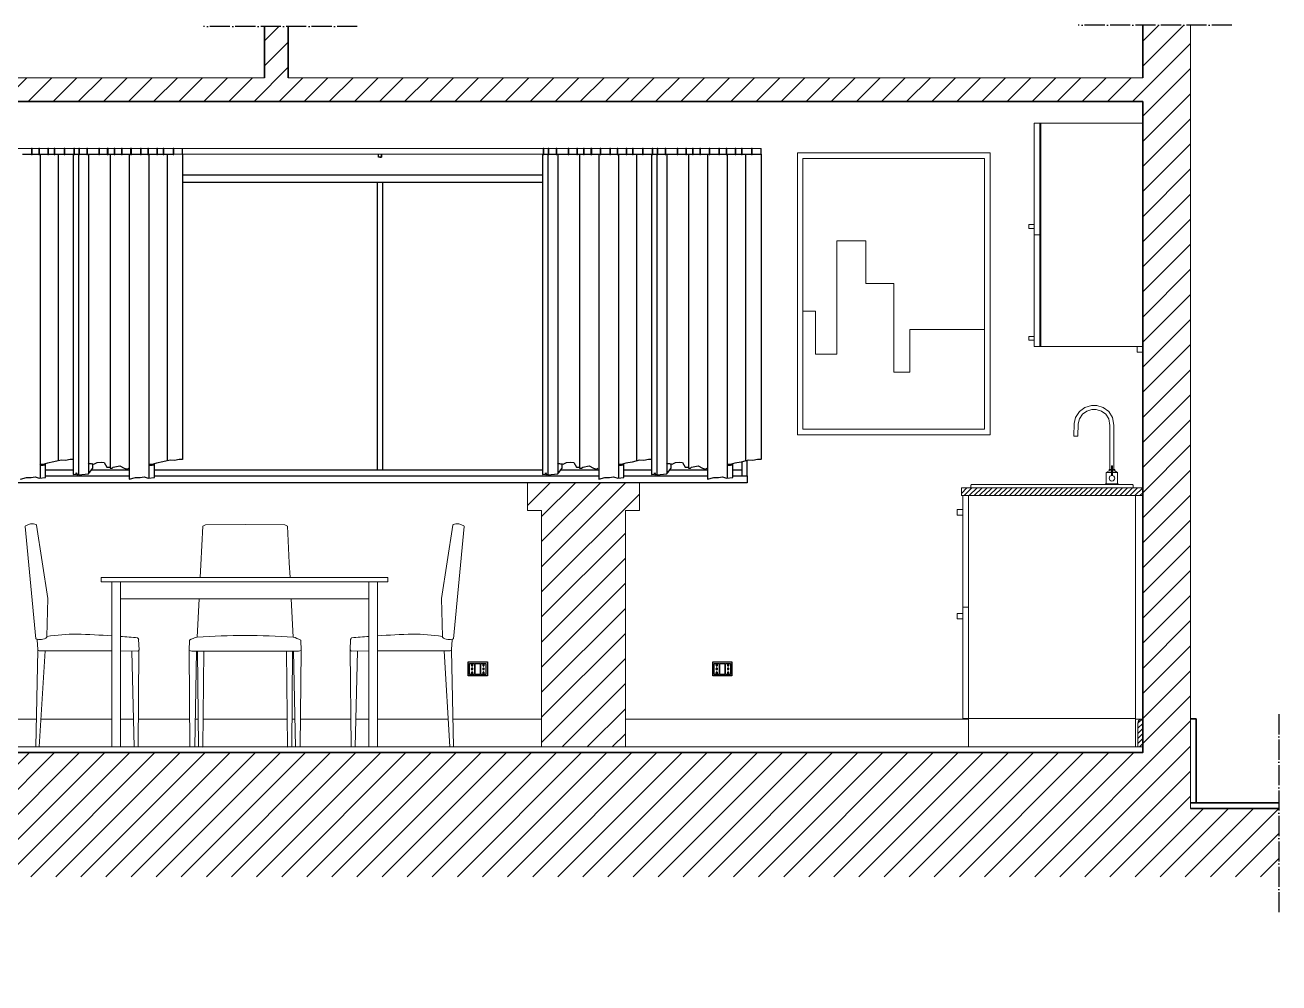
# Model space of a CAD drawing. Header units: millimetres. Extents: x 1206 to 12724, y 2853 to 4863.
# Drawn here: x 2275.5 to 2724.1, y 4520.5 to 4863.3 of the extents above; entities that cross this region are included whole.
import ezdxf

# ---------------------------------------------------------------- set-up
doc = ezdxf.new("R2010")
doc.units = ezdxf.units.MM
doc.linetypes.add('ACAD_ISO04W100', pattern=[30, 24, -3, 0, -3])
for name, color, linetype, lineweight in [('A-DETL-MBND', 7, 'Continuous', 18), ('A-FURN', 6, 'Continuous', 18), ('A-LP-SEZIONI', 250, 'Continuous', 13), ('A-SECT A-MCUT', 7, 'Continuous', 35), ('A-SECT C-MCUT', 7, 'Continuous', 20), ('arredi', 4, 'Continuous', 20), ('battiscopa', 6, 'Continuous', 13)]:
    doc.layers.add(name, color=color, linetype=linetype, lineweight=lineweight)
doc.layers.add('VITI E CERNIERE', color=8, linetype='Continuous')

msp = doc.modelspace()

# ---------------------------------------------------------------- hatches: boundary and pattern name
at = {"layer": 'A-DETL-MBND'}
h = msp.add_hatch(dxfattribs=at)
h.set_pattern_fill('ANSI31', color=4, scale=2)
h.set_pattern_definition([(45, (-0.0002, 368.161), (-4.490128, 4.490128), [])])
h.paths.add_polyline_path([(2692.46, 4863.27), (2675.26, 4863.27), (2675.26, 4844.41), (2369.66, 4844.41), (2369.66, 4862.73), (2361.16, 4862.73), (2361.16, 4844.41), (2055.46, 4844.41), (2055.46, 4863.27), (2038.26, 4863.27), (2038.26, 4582.9), (2006.65, 4582.9), (2006.65, 4558.44), (2724.08, 4558.44), (2724.08, 4582.9), (2692.46, 4582.9)])
h.paths.add_polyline_path([(2055.46, 4835.91), (2675.26, 4835.91), (2675.26, 4602.9), (2055.46, 4602.9)], flags=16)
edge = h.paths.add_edge_path(flags=0)
edge.add_spline(control_points=[(2249.67, 4721.96), (2249.68, 4721.95), (2249.69, 4721.95), (2249.69, 4721.95)], knot_values=[0, 0, 0, 0, 1.237601, 1.237601, 1.237601, 1.237601], degree=3, periodic=0)
edge.add_spline(control_points=[(2249.69, 4721.95), (2249.69, 4721.95), (2249.68, 4721.95), (2249.67, 4721.96)], knot_values=[499.981471, 499.981471, 499.981471, 499.981471, 501.198183, 501.198183, 501.198183, 501.198183], degree=3, periodic=0)
edge.add_spline(control_points=[(2248.56, 4722.17), (2248.93, 4722.11), (2249.3, 4722.03), (2249.67, 4721.96)], knot_values=[1.237601, 1.237601, 1.237601, 1.237601, 61.630708, 61.630708, 61.630708, 61.630708], degree=3, periodic=0)
edge = h.paths.add_edge_path(flags=0)
edge.add_spline(control_points=[(2255.61, 4724.04), (2255.8, 4724.45), (2256.08, 4725.1), (2255.99, 4726.06), (2256.2, 4726.96), (2255.41, 4727.57), (2254.72, 4728.08), (2254.28, 4728.41), (2254.05, 4728.57)], knot_values=[0, 0, 0, 0, 70.586118, 112.595759, 154.605401, 208.568722, 252.969735, 297.370749, 297.370749, 297.370749, 297.370749], degree=3, periodic=0)
edge.add_spline(control_points=[(2255.53, 4724.07), (2255.54, 4724.04), (2255.68, 4723.7), (2255.66, 4723.06), (2255.75, 4722.5), (2255.79, 4722.27)], knot_values=[0, 0, 0, 0, 5.959221, 59.765541, 98.205364, 98.205364, 98.205364, 98.205364], degree=3, periodic=0)
edge.add_spline(control_points=[(2255.79, 4722.27), (2255.83, 4722.37), (2255.9, 4722.59), (2256.06, 4722.76), (2256.16, 4722.83)], knot_values=[39.007498, 39.007498, 39.007498, 39.007498, 56.340127, 76.264952, 76.264952, 76.264952, 76.264952], degree=3, periodic=0)
edge.add_spline(control_points=[(2256.16, 4722.83), (2256.17, 4723.14), (2256.18, 4723.72), (2256.14, 4724.71), (2256.34, 4725.39), (2256.33, 4725.79)], knot_values=[1.921672, 1.921672, 1.921672, 1.921672, 52.203448, 95.407615, 161.27111, 161.27111, 161.27111, 161.27111], degree=3, periodic=0)
edge.add_spline(control_points=[(2256.33, 4725.79), (2256.32, 4726.28), (2255.89, 4727.31), (2256.11, 4729.62), (2257.63, 4730.5), (2258.62, 4731.07)], knot_values=[161.27111, 161.27111, 161.27111, 161.27111, 242.581626, 335.542908, 506.510273, 506.510273, 506.510273, 506.510273], degree=3, periodic=0)
edge = h.paths.add_edge_path(flags=0)
edge.add_spline(control_points=[(2263.16, 4724.99), (2262.97, 4725.09), (2262.42, 4725.35), (2261.5, 4725.61), (2260.36, 4725.6), (2259.75, 4724.67), (2258.54, 4724.84), (2257.56, 4724.12), (2256.9, 4723.62), (2256.63, 4723.36), (2256.62, 4723.35)], knot_values=[22.183984, 22.183984, 22.183984, 22.183984, 57.187668, 119.915652, 178.718713, 223.429786, 279.358669, 352.629946, 411.478905, 413.481695, 413.481695, 413.481695, 413.481695], degree=3, periodic=0)
edge.add_spline(control_points=[(2261.84, 4725.03), (2261.24, 4725), (2260.19, 4724.93), (2258.67, 4724.63), (2257.48, 4724.04), (2256.9, 4723.45), (2256.65, 4723.2)], knot_values=[0, 0, 0, 0, 95.419338, 172.277909, 248.763202, 305.230183, 305.230183, 305.230183, 305.230183], degree=3, periodic=0)
edge = h.paths.add_edge_path(flags=0)
edge.add_spline(control_points=[(2256.74, 4719.16), (2256.96, 4719.15), (2257.71, 4719.11), (2259.07, 4718.61), (2260.81, 4717.79), (2262.77, 4716.86), (2264.86, 4715.67), (2266.43, 4713.88), (2267.44, 4711.47), (2267.81, 4709.84), (2268.04, 4708.82)], knot_values=[5.690445, 5.690445, 5.690445, 5.690445, 41.232269, 125.885444, 237.066917, 352.719154, 475.594701, 624.435824, 726.234449, 894.475348, 894.475348, 894.475348, 894.475348], degree=3, periodic=0)
edge.add_spline(control_points=[(2256.49, 4719.51), (2256.6, 4719.41), (2256.68, 4719.29), (2256.74, 4719.16)], knot_values=[43.582509, 43.582509, 43.582509, 43.582509, 65.124527, 65.124527, 65.124527, 65.124527], degree=3, periodic=0)
edge = h.paths.add_edge_path(flags=0)
edge.add_spline(control_points=[(2257.09, 4722.68), (2256.98, 4722.68), (2256.71, 4722.71), (2256.68, 4722.17), (2257.06, 4721.94), (2257.36, 4721.55), (2257.76, 4721.2), (2258.03, 4720.93), (2258.17, 4720.79)], knot_values=[0, 0, 0, 0, 15.703503, 37.510841, 61.284776, 85.058712, 116.032894, 147.007077, 147.007077, 147.007077, 147.007077], degree=3, periodic=0)
edge.add_spline(control_points=[(2256.99, 4720.45), (2257.21, 4720.64), (2257.51, 4720.85), (2257.84, 4721.01), (2257.9, 4721.05)], knot_values=[0, 0, 0, 0, 15.741602, 19.588679, 19.588679, 19.588679, 19.588679], degree=3, periodic=0)
edge.add_spline(control_points=[(2265.67, 4715.22), (2265.61, 4715.98), (2265.54, 4716.98), (2264.83, 4717.94), (2264.54, 4718.78), (2263.48, 4718.79), (2262.39, 4719.16), (2261.06, 4719.63), (2259.59, 4720.26), (2258.32, 4720.45), (2257.58, 4720.48), (2257.37, 4720.48)], knot_values=[23.926304, 23.926304, 23.926304, 23.926304, 63.387678, 75.941562, 88.495446, 106.641795, 124.788145, 152.435206, 182.047366, 210.422707, 221.442031, 221.442031, 221.442031, 221.442031], degree=3, periodic=0)
edge.add_spline(control_points=[(2257.37, 4720.48), (2257.5, 4720.58), (2257.71, 4720.74), (2257.95, 4720.86), (2258.05, 4720.9)], knot_values=[24.038749, 24.038749, 24.038749, 24.038749, 32.810974, 38.446575, 38.446575, 38.446575, 38.446575], degree=3, periodic=0)
edge = h.paths.add_edge_path(flags=0)
edge.add_spline(control_points=[(2255.54, 4717.03), (2255.44, 4717.08), (2255.34, 4717.12), (2255.25, 4717.15)], knot_values=[0, 0, 0, 0, 13.182278, 13.182278, 13.182278, 13.182278], degree=3, periodic=0)
edge.add_spline(control_points=[(2255.54, 4717.03), (2255.54, 4717.03), (2255.6, 4716.9), (2255.67, 4716.77), (2255.74, 4716.64)], knot_values=[0, 0, 0, 0, 0, 23.614402, 23.614402, 23.614402, 23.614402], degree=3, periodic=0)
edge.add_spline(control_points=[(2254.82, 4718.4), (2254.91, 4718.17), (2255.23, 4717.74), (2255.42, 4717.27), (2255.54, 4717.03)], knot_values=[23.614402, 23.614402, 23.614402, 23.614402, 64.192433, 106.320808, 106.320808, 106.320808, 106.320808], degree=3, periodic=0)
edge = h.paths.add_edge_path(flags=0)
edge.add_spline(control_points=[(2255.04, 4720), (2255.04, 4720), (2255.03, 4720), (2255.03, 4720)], knot_values=[8.223623, 8.223623, 8.223623, 8.223623, 8.535005, 8.535005, 8.535005, 8.535005], degree=3, periodic=0)
edge.add_spline(control_points=[(2255.04, 4720), (2255.19, 4719.94), (2255.33, 4719.88), (2255.47, 4719.81)], knot_values=[3.268125, 3.268125, 3.268125, 3.268125, 28.372747, 28.372747, 28.372747, 28.372747], degree=3, periodic=0)
edge.add_spline(control_points=[(2249.96, 4722.22), (2250.25, 4722.13), (2250.96, 4721.88), (2252.13, 4721.41), (2253.24, 4720.89), (2254.22, 4720.38), (2254.74, 4720.14), (2255.04, 4720)], knot_values=[28.372747, 28.372747, 28.372747, 28.372747, 75.625318, 146.152759, 234.197521, 272.569385, 326.080703, 326.080703, 326.080703, 326.080703], degree=3, periodic=0)
edge = h.paths.add_edge_path(flags=0)
edge.add_spline(control_points=[(2255.52, 4720.55), (2255.52, 4720.54), (2255.53, 4720.53), (2255.54, 4720.51)], knot_values=[0, 0, 0, 0, 0.80437, 0.80437, 0.80437, 0.80437], degree=3, periodic=0)
edge.add_ellipse((2205.47, 4723.35), major_axis=(-35.45, 35.45), ratio=1, start_angle=221.8058, end_angle=222.2449)
edge.add_ellipse((2205.47, 4723.35), major_axis=(-35.45, 35.45), ratio=1, start_angle=220.9557, end_angle=221.8058)
edge = h.paths.add_edge_path(flags=0)
edge.add_spline(control_points=[(2252.96, 4723.53), (2252.89, 4723.5), (2252.82, 4723.47), (2252.75, 4723.43)], knot_values=[0, 0, 0, 0, 4.004471, 4.004471, 4.004471, 4.004471], degree=3, periodic=0)
edge.add_spline(control_points=[(2253.67, 4723.78), (2253.57, 4723.75), (2253.39, 4723.7), (2253.2, 4723.63), (2253.12, 4723.6)], knot_values=[7.182475, 7.182475, 7.182475, 7.182475, 13.271606, 18.012219, 18.012219, 18.012219, 18.012219], degree=3, periodic=0)
edge.add_spline(control_points=[(2253.12, 4723.6), (2253.12, 4723.6), (2252.94, 4723.68), (2252.76, 4723.77), (2252.57, 4723.82)], knot_values=[110.180341, 110.180341, 110.180341, 110.180341, 110.232707, 120.197077, 120.197077, 120.197077, 120.197077], degree=3, periodic=0)
edge = h.paths.add_edge_path(flags=0)
edge.add_spline(control_points=[(2254.3, 4718.38), (2254.01, 4718.51), (2253.71, 4718.63), (2253.41, 4718.73)], knot_values=[174.177111, 174.177111, 174.177111, 174.177111, 191.410834, 191.410834, 191.410834, 191.410834], degree=3, periodic=0)
edge.add_spline(control_points=[(2254.42, 4718.16), (2253.18, 4717.23), (2252.43, 4716.32), (2251.7, 4714.9), (2251.78, 4713.26), (2251.91, 4711.46), (2252.52, 4710.15), (2252.85, 4709.43)], knot_values=[0, 0, 0, 0, 29.63309, 62.958755, 82.159797, 117.013778, 159.244099, 159.244099, 159.244099, 159.244099], degree=3, periodic=0)
edge.add_spline(control_points=[(2254.89, 4718.13), (2254.79, 4718.17), (2254.68, 4718.22), (2254.58, 4718.26)], knot_values=[196.846493, 196.846493, 196.846493, 196.846493, 202.885994, 202.885994, 202.885994, 202.885994], degree=3, periodic=0)
edge.add_spline(control_points=[(2254.86, 4718.43), (2254.76, 4718.37), (2254.67, 4718.32), (2254.58, 4718.26)], knot_values=[180.78373, 180.78373, 180.78373, 180.78373, 186.480105, 186.480105, 186.480105, 186.480105], degree=3, periodic=0)
at = {"layer": 'A-FURN'}
h = msp.add_hatch(dxfattribs=at)
h.set_pattern_fill('ANSI31', color=4, scale=0.4)
h.paths.add_polyline_path([(2675.36, 4697.69), (2610.46, 4697.69), (2610.46, 4694.89), (2675.36, 4694.89)])
h.paths.add_polyline_path([(2120.07, 4329.53), (2055.46, 4329.53), (2055.46, 4326.73), (2058.16, 4326.73), (2058.16, 4326.74), (2058.45, 4326.74), (2120.07, 4326.74)])
at = {"layer": 'A-SECT A-MCUT'}
h = msp.add_hatch(dxfattribs=at)
h.set_pattern_fill('ANSI31', color=4, scale=0.4)
h.paths.add_polyline_path([(2675.36, 4614.9), (2674.98, 4614.9, 0.408248), (2673.64, 4613.5), (2673.64, 4604.9), (2675.36, 4604.9)])
at = {"layer": 'battiscopa'}
h = msp.add_hatch(dxfattribs=at)
h.set_pattern_fill('ANSI31', color=4, scale=2)
h.paths.add_polyline_path([(2490.26, 4689.49), (2495.26, 4689.49), (2495.26, 4699.49), (2455.26, 4699.49), (2455.26, 4689.49), (2460.26, 4689.49), (2460.26, 4604.9), (2490.26, 4604.9)])

# ---------------------------------------------------------------- linework, layer by layer
at = {"layer": 'A-DETL-MBND'}
msp.add_line((2692.46, 4863.27), (2692.46, 4582.9), dxfattribs=at)
at = {"layer": 'A-FURN'}
for p, q in [((2636.56, 4788.19), (2636.56, 4828.19)), ((2636.56, 4788.19), (2636.56, 4828.19)), ((2636.56, 4828.19), (2638.36, 4828.19)), ((2675.36, 4828.19), (2636.56, 4828.19)), ((2638.56, 4788.19), (2638.56, 4828.19)), ((2638.56, 4828.19), (2638.86, 4828.19)), ((2638.86, 4828.19), (2638.86, 4748.19)), ((2675.36, 4748.19), (2675.36, 4828.19)), ((2253.91, 4819.04), (2538.79, 4819.04)), ((2328.73, 4817.04), (2460.83, 4817.04)), ((2551.8, 4817.49), (2553.8, 4817.49)), ((2553.8, 4815.49), (2553.8, 4718.65)), ((2618.8, 4815.49), (2553.8, 4815.49)), ((2618.8, 4718.65), (2618.8, 4815.49)), ((2634.56, 4791.85), (2636.56, 4791.85)), ((2634.56, 4790.45), (2634.56, 4791.85)), ((2634.56, 4791.85), (2636.56, 4791.85)), ((2634.56, 4790.45), (2634.56, 4791.85)), ((2636.56, 4790.45), (2634.56, 4790.45)), ((2636.56, 4790.45), (2634.56, 4790.45)), ((2636.56, 4788.19), (2636.56, 4790.81)), ((2638.56, 4788.19), (2636.56, 4788.19)), ((2638.36, 4788.19), (2636.56, 4788.19)), ((2636.56, 4748.19), (2636.56, 4788.19)), ((2638.56, 4748.19), (2638.56, 4788.19)), ((2576.3, 4786.1), (2565.96, 4786.1)), ((2565.96, 4786.1), (2565.96, 4745.52)), ((2576.3, 4770.78), (2576.3, 4786.1)), ((2586.26, 4770.78), (2576.3, 4770.78)), ((2586.26, 4739.01), (2586.26, 4770.78)), ((2558.3, 4760.83), (2553.8, 4760.83)), ((2558.3, 4745.52), (2558.3, 4760.83)), ((2618.8, 4754.32), (2592.01, 4754.32)), ((2592.01, 4754.32), (2592.01, 4739.01)), ((2634.56, 4751.85), (2636.56, 4751.85)), ((2634.56, 4750.45), (2634.56, 4751.85)), ((2636.56, 4750.45), (2634.56, 4750.45)), ((2638.56, 4748.19), (2636.56, 4748.19)), ((2675.36, 4748.19), (2636.56, 4748.19)), ((2636.56, 4748.19), (2675.36, 4748.19)), ((2673.36, 4746.21), (2673.36, 4748.21)), ((2675.36, 4746.21), (2673.36, 4746.21)), ((2675.36, 4748.21), (2675.36, 4746.21)), ((2565.96, 4745.52), (2558.3, 4745.52)), ((2592.01, 4739.01), (2586.26, 4739.01)), ((2553.8, 4718.65), (2618.8, 4718.65)), ((2652.16, 4716.09), (2650.67, 4716.09)), ((2663.34, 4703.69), (2662.29, 4703.09)), ((2664.17, 4703.09), (2662.29, 4703.09)), ((2662.29, 4699.09), (2662.29, 4703.09)), ((2663.34, 4703.69), (2663.34, 4704.19)), ((2663.34, 4703.69), (2663.34, 4704.19)), ((2664.17, 4703.69), (2663.34, 4703.69)), ((2664.33, 4705.57), (2664.17, 4705.57)), ((2664.17, 4705.57), (2664.17, 4702.07)), ((2664.49, 4705.57), (2664.33, 4705.57)), ((2664.49, 4702.07), (2664.49, 4705.57)), ((2665.32, 4703.69), (2664.49, 4703.69)), ((2666.36, 4703.09), (2664.49, 4703.09)), ((2665.32, 4704.19), (2665.32, 4703.69)), ((2665.32, 4704.19), (2665.32, 4703.69)), ((2665.32, 4703.69), (2666.36, 4703.09)), ((2666.36, 4703.09), (2666.36, 4699.09)), ((2455.26, 4699.49), (2495.26, 4699.49)), ((2455.26, 4699.49), (2455.26, 4689.49)), ((2495.26, 4699.49), (2495.26, 4689.49)), ((2610.46, 4697.69), (2675.36, 4697.69)), ((2610.46, 4697.69), (2610.46, 4694.89)), ((2613.91, 4698.57), (2613.91, 4697.69)), ((2664.91, 4698.79), (2614.11, 4698.79)), ((2642.12, 4698.79), (2642.12, 4698.79)), ((2661.3, 4698.79), (2661.3, 4698.79)), ((2661.3, 4698.79), (2661.3, 4698.79)), ((2662.09, 4698.79), (2662.09, 4699.09)), ((2662.09, 4699.09), (2662.29, 4699.09)), ((2662.29, 4698.79), (2662.09, 4698.79)), ((2666.36, 4699.09), (2662.29, 4699.09)), ((2671.71, 4698.79), (2664.91, 4698.79)), ((2666.36, 4699.09), (2666.56, 4699.09)), ((2666.56, 4699.09), (2666.56, 4698.79)), ((2671.91, 4697.69), (2670.31, 4697.69)), ((2671.91, 4697.69), (2671.91, 4698.57)), ((2675.36, 4697.69), (2675.36, 4694.89)), ((2610.46, 4694.89), (2675.36, 4694.89)), ((2610.99, 4615.09), (2610.99, 4694.89)), ((2610.99, 4694.89), (2610.99, 4689.89)), ((2612.99, 4694.89), (2612.99, 4615.09)), ((2612.99, 4694.89), (2612.99, 4674.89)), ((2672.79, 4615.09), (2672.79, 4694.89)), ((2455.26, 4689.49), (2460.26, 4689.49)), ((2460.26, 4689.49), (2460.26, 4604.9)), ((2495.26, 4689.49), (2490.26, 4689.49)), ((2490.26, 4689.49), (2490.26, 4604.9)), ((2610.99, 4689.89), (2608.99, 4689.89)), ((2608.99, 4689.89), (2608.99, 4687.89)), ((2608.99, 4687.89), (2610.99, 4687.89)), ((2275.5, 4683.78), (2279.32, 4643.63)), ((2432.58, 4683.78), (2428.76, 4643.63)), ((2612.99, 4674.89), (2612.99, 4654.89)), ((2302.72, 4665.56), (2370.28, 4665.56)), ((2302.72, 4664.03), (2302.72, 4665.56)), ((2302.76, 4665.56), (2338.13, 4665.56)), ((2302.76, 4664.03), (2302.76, 4665.56)), ((2405.32, 4665.56), (2369.96, 4665.56)), ((2405.32, 4665.56), (2370.28, 4665.56)), ((2405.32, 4664.03), (2405.32, 4665.56)), ((2405.32, 4664.03), (2405.32, 4665.56)), ((2302.72, 4664.03), (2306.52, 4664.03)), ((2370.36, 4664.03), (2302.72, 4664.03)), ((2302.76, 4664.03), (2306.56, 4664.03)), ((2338.05, 4664.03), (2302.76, 4664.03)), ((2306.56, 4664.03), (2306.56, 4604.9)), ((2309.61, 4664.03), (2309.61, 4657.95)), ((2370.04, 4664.03), (2405.32, 4664.03)), ((2370.36, 4664.03), (2405.32, 4664.03)), ((2398.48, 4604.9), (2398.48, 4664.03)), ((2398.48, 4664.03), (2398.48, 4657.95)), ((2405.32, 4664.03), (2401.52, 4664.03)), ((2401.52, 4664.03), (2401.52, 4604.9)), ((2405.32, 4664.03), (2401.52, 4664.03)), ((2401.52, 4664.03), (2401.52, 4604.9)), ((2370.67, 4657.95), (2309.61, 4657.95)), ((2309.61, 4604.9), (2309.61, 4657.95)), ((2337.73, 4657.95), (2309.61, 4657.95)), ((2370.67, 4657.95), (2398.48, 4657.95)), ((2398.48, 4604.9), (2398.48, 4657.95)), ((2610.99, 4652.73), (2608.99, 4652.73)), ((2608.99, 4652.73), (2608.99, 4650.73)), ((2612.99, 4654.89), (2610.99, 4654.89)), ((2608.99, 4650.73), (2610.99, 4650.73)), ((2283.3, 4644.17), (2283.3, 4644.43)), ((2424.79, 4644.17), (2424.78, 4644.43)), ((2610.99, 4615.09), (2612.99, 4615.09)), ((2672.79, 4615.09), (2612.99, 4615.09)), ((2612.99, 4615.09), (2612.99, 4604.91)), ((2672.79, 4615.09), (2672.79, 4604.91)), ((2612.99, 4604.91), (2672.79, 4604.91))]:
    msp.add_line(p, q, dxfattribs=at)
at = {"layer": 'A-FURN', "linetype": 'ByBlock'}
for p, q in [((2652.7, 4725.01), (2651.34, 4722.84)), ((2652.7, 4725.01), (2651.34, 4722.84)), ((2654.67, 4726.45), (2652.7, 4725.01)), ((2654.67, 4726.45), (2652.7, 4725.01)), ((2653.79, 4723.99), (2652.72, 4722.31)), ((2655.34, 4725.12), (2653.79, 4723.99)), ((2656.98, 4727.16), (2654.67, 4726.45)), ((2657.2, 4725.69), (2655.34, 4725.12)), ((2657.2, 4725.69), (2655.34, 4725.12)), ((2658.93, 4727.16), (2656.98, 4727.16)), ((2658.71, 4725.69), (2657.2, 4725.69)), ((2660.57, 4725.12), (2658.71, 4725.69)), ((2661.24, 4726.45), (2658.93, 4727.16)), ((2662.12, 4723.99), (2660.57, 4725.12)), ((2663.21, 4725.01), (2661.24, 4726.45)), ((2663.18, 4722.31), (2662.12, 4723.99)), ((2663.18, 4722.31), (2662.12, 4723.99)), ((2664.57, 4722.84), (2663.21, 4725.01)), ((2664.57, 4722.84), (2663.21, 4725.01)), ((2650.84, 4720.71), (2650.67, 4716.09)), ((2651.34, 4722.84), (2650.84, 4720.71)), ((2651.34, 4722.84), (2650.84, 4720.71)), ((2652.31, 4720.51), (2652.16, 4716.09)), ((2652.72, 4722.31), (2652.31, 4720.51)), ((2652.72, 4722.31), (2652.31, 4720.51)), ((2663.59, 4719.95), (2663.18, 4722.31)), ((2663.59, 4704.19), (2663.59, 4719.95)), ((2665.07, 4720.08), (2664.57, 4722.84)), ((2665.07, 4704.19), (2665.07, 4720.08)), ((2663.34, 4704.19), (2663.41, 4704.19)), ((2663.41, 4704.19), (2663.34, 4704.19)), ((2663.34, 4704.19), (2663.41, 4704.19)), ((2663.41, 4704.19), (2663.34, 4704.19)), ((2663.41, 4704.19), (2663.62, 4704.19)), ((2663.41, 4704.19), (2663.62, 4704.19)), ((2663.41, 4704.19), (2663.62, 4704.19)), ((2663.41, 4704.19), (2664.17, 4704.19)), ((2664.49, 4704.19), (2665.03, 4704.19)), ((2664.71, 4704.19), (2665.03, 4704.19)), ((2664.71, 4704.19), (2665.03, 4704.19)), ((2664.71, 4704.19), (2665.03, 4704.19)), ((2665.03, 4704.19), (2665.24, 4704.19)), ((2665.03, 4704.19), (2665.24, 4704.19)), ((2665.03, 4704.19), (2665.24, 4704.19)), ((2665.03, 4704.19), (2665.24, 4704.19)), ((2665.24, 4704.19), (2665.32, 4704.19)), ((2665.24, 4704.19), (2665.32, 4704.19)), ((2665.24, 4704.19), (2665.32, 4704.19)), ((2665.24, 4704.19), (2665.32, 4704.19))]:
    msp.add_line(p, q, dxfattribs=at)
at = {"layer": 'A-FURN'}
msp.add_lwpolyline([(2551.8, 4817.49), (2620.8, 4817.49), (2620.8, 4716.65), (2551.8, 4716.65)], close=True, dxfattribs=at)
for points in [[(2283.3, 4644.43), (2283.61, 4658.09), (2279.58, 4684.3)], [(2424.78, 4644.43), (2424.47, 4658.09), (2428.5, 4684.3)], [(2338.36, 4670.09), (2338.13, 4665.56)], [(2370.01, 4670.75), (2370.28, 4665.56)], [(2279.36, 4604.9), (2280.08, 4639.53)], [(2282.65, 4639.31), (2280.58, 4604.9)], [(2315.81, 4639.25), (2309.61, 4639.26)], [(2313.62, 4639.25), (2313.62, 4639.25), (2314.55, 4604.9)], [(2315.91, 4604.9), (2316.23, 4639.55)], [(2334.15, 4639.47), (2334.47, 4604.9), (2336.22, 4604.9), (2336.85, 4639.15)], [(2337.18, 4639.15), (2337.49, 4604.9), (2339.08, 4604.89), (2339.4, 4639.15)], [(2371.22, 4639.15), (2370.91, 4604.9), (2369.32, 4604.89), (2369, 4639.15)], [(2374.25, 4639.47), (2373.93, 4604.9), (2372.19, 4604.9), (2371.55, 4639.15)], [(2394.47, 4639.25), (2394.47, 4639.25), (2393.53, 4604.9), (2392.17, 4604.9), (2391.85, 4639.55)], [(2392.27, 4639.25), (2398.48, 4639.26)], [(2425.43, 4639.31), (2427.5, 4604.9), (2428.72, 4604.9), (2428, 4639.53)]]:
    msp.add_lwpolyline(points, dxfattribs=at)
for points in [[(2354.2, 4684.55), (2340.04, 4684.39, 0.109772), (2339.08, 4683.91), (2338.36, 4670.09)], [(2354.2, 4684.55), (2368.36, 4684.39, -0.109772), (2369.32, 4683.91), (2370.01, 4670.75)], [(2337.73, 4657.95), (2337.01, 4644.25, 0.051409), (2334.31, 4643.13), (2334.15, 4639.47), (2335.1, 4639.15), (2354.2, 4639.15)], [(2370.67, 4657.95), (2371.39, 4644.25, -0.051409), (2374.09, 4643.13), (2374.25, 4639.47), (2373.3, 4639.15), (2354.2, 4639.15)], [(2306.56, 4639.27), (2280.89, 4639.31, -0.041295), (2280.16, 4639.37, -0.117272), (2280.02, 4639.77), (2279.76, 4643.23), (2279.78, 4643.36), (2279.32, 4643.63)], [(2316.12, 4643.38), (2316.25, 4639.62, -0.320372), (2315.81, 4639.25, -0.320372)], [(2391.96, 4643.38), (2391.83, 4639.62, 0.320372), (2392.27, 4639.25, 0.320372)], [(2401.52, 4639.27), (2427.19, 4639.31, 0.041295), (2427.92, 4639.37, 0.117272), (2428.06, 4639.77), (2428.33, 4643.23), (2428.3, 4643.36), (2428.76, 4643.63)]]:
    msp.add_lwpolyline(points, format="xyb", dxfattribs=at)
msp.add_circle((2664.33, 4701.08), 1, dxfattribs=at)
for centre, radius, start, end in [((2614.15, 4698.56), 0.234, 98.5617, 178.1658), ((2671.68, 4698.56), 0.239, 2.5066, 80.7331), ((2276.1, 4683.56), 0.638, 138.279, 159.4907), ((2278.02, 4680.58), 4.17, 70.3627, 125.162), ((2279.31, 4684.25), 0.275, 9.4584, 76.3113), ((2428.77, 4684.25), 0.275, 103.6887, 170.5416), ((2430.06, 4680.58), 4.17, 54.838, 109.6373), ((2431.98, 4683.56), 0.638, 20.5093, 41.721), ((2280.84, 4647.32), 3.99, 247.6066, 307.9314), ((2294.46, 4573.74), 71.57, 90.3847, 98.9678), ((2281.65, 4257.32), 388.18, 86.3208, 88.1806), ((2281.65, 4257.32), 388.18, 84.9596, 85.8705), ((2311.38, 4641.06), 5.28, 25.9579, 33.8805), ((2354.2, 4375.78), 269.02, 86.3366, 93.6634), ((2396.71, 4641.06), 5.28, 146.1195, 154.0421), ((2426.43, 4257.32), 388.18, 94.1295, 95.0404), ((2426.43, 4257.32), 388.18, 91.8194, 93.6792), ((2413.62, 4573.74), 71.57, 81.0322, 89.6153), ((2427.24, 4647.32), 3.99, 232.0686, 292.3934)]:
    msp.add_arc(centre, radius, start, end, dxfattribs=at)
at = {"layer": 'A-LP-SEZIONI', "linetype": 'ACAD_ISO04W100', "lineweight": 30, "ltscale": 0.3, "transparency": 33554687}
for p, q in [((2707.26, 4863.27), (2652.26, 4863.27)), ((2394.3, 4862.7), (2339.3, 4862.7)), ((2724.08, 4616.62), (2724.08, 4545.79))]:
    msp.add_line(p, q, dxfattribs=at)
at = {"layer": 'A-SECT A-MCUT'}
for p, q in [((2675.36, 4844.41), (2675.36, 4863.27)), ((2361.16, 4844.41), (2361.16, 4862.7)), ((2369.66, 4844.41), (2369.66, 4862.7)), ((2692.46, 4584.9), (2724.08, 4584.9)), ((2692.46, 4582.9), (2724.08, 4582.9))]:
    msp.add_line(p, q, dxfattribs=at)
at = {"layer": 'A-SECT A-MCUT', "transparency": 33554687}
for p, q in [((2694.46, 4614.93), (2692.46, 4614.93)), ((2694.46, 4584.9), (2694.46, 4614.93))]:
    msp.add_line(p, q, dxfattribs=at)
at = {"layer": 'A-SECT A-MCUT'}
msp.add_lwpolyline([(2055.46, 4602.9), (2675.36, 4602.9), (2675.36, 4835.91), (2055.46, 4835.91), (2055.46, 4602.9)], dxfattribs=at)
at = {"layer": 'A-SECT C-MCUT'}
for p, q in [((2361.16, 4844.41), (2055.46, 4844.41)), ((2675.36, 4844.41), (2369.66, 4844.41)), ((2675.36, 4604.9), (2055.46, 4604.9))]:
    msp.add_line(p, q, dxfattribs=at)
at = {"layer": 'arredi'}
for p, q in [((2279.57, 4614.9), (2211.61, 4614.9)), ((2306.56, 4614.9), (2281.18, 4614.9)), ((2314.28, 4614.9), (2309.61, 4614.9)), ((2334.38, 4614.9), (2316, 4614.9)), ((2337.4, 4614.9), (2336.4, 4614.9)), ((2369.23, 4614.9), (2339.18, 4614.9)), ((2372, 4614.9), (2371, 4614.9)), ((2392.08, 4614.9), (2374.03, 4614.9)), ((2398.48, 4614.9), (2393.8, 4614.9)), ((2426.9, 4614.9), (2401.52, 4614.9)), ((2460.26, 4614.9), (2428.51, 4614.9)), ((2612.99, 4614.9), (2490.26, 4614.9)), ((2675.36, 4614.9), (2672.79, 4614.9)), ((2673.64, 4604.9), (2673.64, 4613.5)), ((2675.36, 4614.9), (2675.08, 4614.9))]:
    msp.add_line(p, q, dxfattribs=at)
msp.add_arc((2675.03, 4613.52), 1.38, 88.004, 180.8266, dxfattribs=at)
at = {"layer": 'VITI E CERNIERE'}
for p, q in [((2331.8, 4817.04), (2331.8, 4819.04)), ((2538.79, 4817.04), (2538.79, 4819.04)), ((2274.54, 4817.04), (2277.75, 4817.04)), ((2278, 4817.04), (2280.4, 4817.04)), ((2280.65, 4817.04), (2283.66, 4817.04)), ((2280.83, 4817.04), (2280.83, 4701.09)), ((2283.91, 4817.04), (2285.9, 4817.04)), ((2286.15, 4817.04), (2289.5, 4817.04)), ((2287.37, 4817.04), (2287.37, 4707.29)), ((2289.75, 4817.04), (2292.89, 4817.04)), ((2292.65, 4817.04), (2292.65, 4702.44)), ((2293.15, 4817.04), (2294.72, 4817.04)), ((2294.62, 4817.04), (2294.62, 4702.31)), ((2294.98, 4817.04), (2297.58, 4817.04)), ((2297.83, 4817.04), (2301.86, 4817.04)), ((2298.17, 4817.04), (2298.17, 4702.74)), ((2302.11, 4817.04), (2304.91, 4817.04)), ((2305.17, 4817.04), (2307.36, 4817.04)), ((2305.89, 4817.04), (2305.89, 4704.71)), ((2307.61, 4817.04), (2310, 4817.04)), ((2310.26, 4817.04), (2313.26, 4817.04)), ((2312.77, 4817.04), (2312.77, 4700.79)), ((2313.52, 4817.04), (2316.73, 4817.04)), ((2316.98, 4817.04), (2319.38, 4817.04)), ((2319.63, 4817.04), (2322.64, 4817.04)), ((2319.81, 4817.04), (2319.81, 4701.09)), ((2322.89, 4817.04), (2324.88, 4817.04)), ((2325.13, 4817.04), (2328.48, 4817.04)), ((2326.35, 4817.04), (2326.35, 4707.29)), ((2331.8, 4817.04), (2331.8, 4707.75)), ((2401.95, 4816.04), (2401.95, 4817.04)), ((2401.95, 4816.04), (2401.95, 4817.04)), ((2402.45, 4816.04), (2401.95, 4816.04)), ((2402.95, 4816.04), (2401.95, 4816.04)), ((2402.45, 4816.04), (2402.95, 4816.04)), ((2402.95, 4816.04), (2402.95, 4817.04)), ((2402.95, 4817.04), (2402.95, 4816.04)), ((2460.6, 4817.04), (2460.6, 4702.44)), ((2461.09, 4817.04), (2462.67, 4817.04)), ((2462.56, 4817.04), (2462.56, 4702.3)), ((2462.92, 4817.04), (2465.52, 4817.04)), ((2465.77, 4817.04), (2469.8, 4817.04)), ((2466.11, 4817.04), (2466.11, 4702.73)), ((2470.05, 4817.04), (2472.85, 4817.04)), ((2473.11, 4817.04), (2475.3, 4817.04)), ((2473.83, 4817.04), (2473.83, 4704.7)), ((2475.55, 4817.04), (2477.95, 4817.04)), ((2478.2, 4817.04), (2481.21, 4817.04)), ((2480.71, 4817.04), (2480.71, 4700.78)), ((2481.46, 4817.04), (2484.67, 4817.04)), ((2484.92, 4817.04), (2487.32, 4817.04)), ((2487.57, 4817.04), (2490.58, 4817.04)), ((2487.75, 4817.04), (2487.75, 4701.09)), ((2490.83, 4817.04), (2492.82, 4817.04)), ((2493.07, 4817.04), (2496.42, 4817.04)), ((2494.29, 4817.04), (2494.29, 4707.29)), ((2496.67, 4817.04), (2499.81, 4817.04)), ((2499.57, 4817.04), (2499.57, 4702.44)), ((2500.06, 4817.04), (2501.64, 4817.04)), ((2501.54, 4817.04), (2501.54, 4702.3)), ((2501.9, 4817.04), (2504.49, 4817.04)), ((2504.75, 4817.04), (2508.77, 4817.04)), ((2505.09, 4817.04), (2505.09, 4702.74)), ((2509.03, 4817.04), (2511.83, 4817.04)), ((2512.08, 4817.04), (2514.27, 4817.04)), ((2512.81, 4817.04), (2512.81, 4704.71)), ((2514.53, 4817.04), (2516.92, 4817.04)), ((2517.18, 4817.04), (2520.18, 4817.04)), ((2519.68, 4817.04), (2519.68, 4700.78)), ((2520.44, 4817.04), (2523.65, 4817.04)), ((2523.9, 4817.04), (2526.29, 4817.04)), ((2526.55, 4817.04), (2529.55, 4817.04)), ((2526.73, 4817.04), (2526.73, 4701.09)), ((2529.81, 4817.04), (2531.79, 4817.04)), ((2532.05, 4817.04), (2535.39, 4817.04)), ((2533.26, 4817.04), (2533.26, 4707.29)), ((2535.65, 4817.04), (2538.79, 4817.04)), ((2538.79, 4817.04), (2538.79, 4707.74)), ((2460.6, 4809.5), (2331.8, 4809.5)), ((2331.8, 4807.03), (2460.6, 4807.03)), ((2401.45, 4807.03), (2401.45, 4704.06)), ((2403.45, 4704.06), (2403.45, 4807.03)), ((2281.83, 4705.95), (2280.79, 4706.05)), ((2280.82, 4706.03), (2280.84, 4705.91)), ((2280.84, 4705.91), (2281.01, 4705.81)), ((2281.01, 4705.81), (2281.65, 4705.77)), ((2283.53, 4706.42), (2281.83, 4705.95)), ((2281.99, 4705.78), (2282.33, 4705.93)), ((2282.33, 4705.93), (2282.76, 4706.2)), ((2282.76, 4701.3), (2282.76, 4706.21)), ((2285.79, 4706.9), (2283.53, 4706.42)), ((2288.44, 4707.56), (2285.79, 4706.9)), ((2289.95, 4707.46), (2288.44, 4707.56)), ((2291.65, 4707.75), (2289.95, 4707.46)), ((2292.83, 4707.75), (2291.65, 4707.75)), ((2298.17, 4706.43), (2298.17, 4706.47)), ((2298.17, 4706.46), (2300.11, 4706.07)), ((2298.32, 4706.28), (2298.17, 4706.43)), ((2298.59, 4706.28), (2298.32, 4706.28)), ((2298.88, 4706.22), (2298.59, 4706.28)), ((2299.19, 4706.18), (2298.88, 4706.22)), ((2299.44, 4706.17), (2299.19, 4706.18)), ((2299.68, 4706.19), (2299.44, 4706.17)), ((2299.68, 4704.64), (2299.68, 4706.19)), ((2300.11, 4706.07), (2301.26, 4706.7)), ((2301.26, 4706.7), (2302.69, 4706.8)), ((2302.69, 4706.8), (2303.83, 4706.7)), ((2303.83, 4706.7), (2304.78, 4705.09)), ((2320.8, 4705.95), (2319.76, 4706.05)), ((2319.8, 4706.03), (2319.82, 4705.92)), ((2319.82, 4705.92), (2319.99, 4705.81)), ((2319.99, 4705.81), (2320.63, 4705.77)), ((2322.5, 4706.42), (2320.8, 4705.95)), ((2320.96, 4705.78), (2321.31, 4705.93)), ((2321.31, 4705.93), (2321.73, 4706.21)), ((2321.74, 4701.3), (2321.74, 4706.21)), ((2324.77, 4706.9), (2322.5, 4706.42)), ((2327.42, 4707.56), (2324.77, 4706.9)), ((2328.93, 4707.46), (2327.42, 4707.56)), ((2330.63, 4707.75), (2328.93, 4707.46)), ((2331.8, 4707.75), (2330.63, 4707.75)), ((2466.11, 4706.43), (2466.11, 4706.47)), ((2466.11, 4706.45), (2468.05, 4706.06)), ((2466.26, 4706.27), (2466.11, 4706.43)), ((2466.53, 4706.27), (2466.26, 4706.27)), ((2466.82, 4706.22), (2466.53, 4706.27)), ((2467.13, 4706.17), (2466.82, 4706.22)), ((2467.38, 4706.16), (2467.13, 4706.17)), ((2467.62, 4706.19), (2467.38, 4706.16)), ((2467.62, 4704.63), (2467.62, 4706.19)), ((2468.05, 4706.06), (2469.2, 4706.7)), ((2469.2, 4706.7), (2470.63, 4706.8)), ((2470.63, 4706.8), (2471.77, 4706.7)), ((2471.77, 4706.7), (2472.72, 4705.08)), ((2488.74, 4705.95), (2487.7, 4706.04)), ((2487.74, 4706.03), (2487.76, 4705.91)), ((2487.76, 4705.91), (2487.93, 4705.81)), ((2487.93, 4705.81), (2488.57, 4705.77)), ((2490.44, 4706.42), (2488.74, 4705.95)), ((2488.9, 4705.78), (2489.25, 4705.93)), ((2489.25, 4705.93), (2489.67, 4706.2)), ((2489.68, 4701.3), (2489.68, 4706.21)), ((2492.71, 4706.89), (2490.44, 4706.42)), ((2495.36, 4707.55), (2492.71, 4706.89)), ((2496.87, 4707.46), (2495.36, 4707.55)), ((2498.57, 4707.74), (2496.87, 4707.46)), ((2499.74, 4707.74), (2498.57, 4707.74)), ((2505.09, 4706.43), (2505.09, 4706.47)), ((2505.09, 4706.45), (2507.03, 4706.07)), ((2505.24, 4706.28), (2505.09, 4706.43)), ((2505.51, 4706.28), (2505.24, 4706.28)), ((2505.8, 4706.22), (2505.51, 4706.28)), ((2506.11, 4706.18), (2505.8, 4706.22)), ((2506.36, 4706.17), (2506.11, 4706.18)), ((2506.6, 4706.19), (2506.36, 4706.17)), ((2506.6, 4704.64), (2506.6, 4706.19)), ((2507.03, 4706.07), (2508.18, 4706.7)), ((2508.18, 4706.7), (2509.61, 4706.8)), ((2509.61, 4706.8), (2510.75, 4706.7)), ((2510.75, 4706.7), (2511.7, 4705.08)), ((2527.72, 4705.95), (2526.68, 4706.04)), ((2526.72, 4706.03), (2526.73, 4705.91)), ((2526.73, 4705.91), (2526.91, 4705.81)), ((2526.91, 4705.81), (2527.55, 4705.77)), ((2529.42, 4706.42), (2527.72, 4705.95)), ((2527.88, 4705.78), (2528.23, 4705.93)), ((2528.23, 4705.93), (2528.65, 4706.2)), ((2528.65, 4701.3), (2528.65, 4706.21)), ((2531.69, 4706.89), (2529.42, 4706.42)), ((2534.33, 4707.56), (2531.69, 4706.89)), ((2531.87, 4706.94), (2531.87, 4701.99)), ((2533.87, 4701.99), (2533.87, 4707.44)), ((2535.84, 4707.46), (2534.33, 4707.56)), ((2537.55, 4707.74), (2535.84, 4707.46)), ((2538.72, 4707.74), (2537.55, 4707.74)), ((2273.79, 4700.78), (2275.99, 4701.3)), ((2275.99, 4701.3), (2277.68, 4701.3)), ((2277.68, 4701.3), (2279.13, 4701.55)), ((2279.13, 4701.55), (2280.58, 4701.06)), ((2280.58, 4701.06), (2282.76, 4701.3)), ((2281.65, 4705.77), (2281.99, 4705.78)), ((2282.76, 4704.06), (2292.65, 4704.06)), ((2282.76, 4701.99), (2312.77, 4701.99)), ((2292.65, 4702.44), (2293.2, 4702.58)), ((2293.2, 4702.58), (2293.75, 4702.42)), ((2293.75, 4702.42), (2293.75, 4702.98)), ((2293.75, 4702.98), (2294.07, 4702.42)), ((2294.07, 4702.42), (2294.39, 4702.42)), ((2294.39, 4702.42), (2294.62, 4702.5)), ((2294.62, 4702.31), (2298.13, 4702.69)), ((2298.13, 4702.69), (2298.51, 4703.08)), ((2298.51, 4703.08), (2299.68, 4704.64)), ((2299.24, 4704.06), (2312.77, 4704.06)), ((2304.78, 4705.09), (2305.74, 4704.99)), ((2305.89, 4704.71), (2306.66, 4704.71)), ((2306.66, 4704.71), (2307.04, 4705.1)), ((2307.04, 4705.1), (2309.36, 4705.48)), ((2309.36, 4705.48), (2310.91, 4704.71)), ((2310.91, 4704.71), (2312.07, 4704.32)), ((2312.07, 4704.32), (2312.46, 4704.71)), ((2312.77, 4700.79), (2314.97, 4701.3)), ((2314.97, 4701.3), (2316.66, 4701.3)), ((2316.66, 4701.3), (2318.11, 4701.55)), ((2318.11, 4701.55), (2319.56, 4701.06)), ((2319.56, 4701.06), (2321.74, 4701.3)), ((2320.63, 4705.77), (2320.96, 4705.78)), ((2321.74, 4704.06), (2460.6, 4704.06)), ((2321.74, 4701.99), (2480.71, 4701.99)), ((2460.6, 4702.44), (2461.14, 4702.58)), ((2461.14, 4702.58), (2461.69, 4702.42)), ((2461.69, 4702.42), (2461.69, 4702.97)), ((2461.69, 4702.97), (2462.01, 4702.42)), ((2462.01, 4702.42), (2462.33, 4702.42)), ((2462.33, 4702.42), (2462.56, 4702.5)), ((2462.56, 4702.3), (2466.07, 4702.69)), ((2466.07, 4702.69), (2466.45, 4703.08)), ((2466.45, 4703.08), (2467.62, 4704.63)), ((2467.19, 4704.06), (2480.71, 4704.06)), ((2472.72, 4705.08), (2473.68, 4704.99)), ((2473.83, 4704.7), (2474.6, 4704.7)), ((2474.6, 4704.7), (2474.98, 4705.09)), ((2474.98, 4705.09), (2477.3, 4705.48)), ((2477.3, 4705.48), (2478.85, 4704.7)), ((2478.85, 4704.7), (2480.01, 4704.32)), ((2480.01, 4704.32), (2480.4, 4704.7)), ((2484.6, 4701.3), (2486.05, 4701.54)), ((2486.05, 4701.54), (2487.5, 4701.06)), ((2488.57, 4705.77), (2488.9, 4705.78)), ((2489.68, 4704.06), (2499.57, 4704.06)), ((2489.68, 4701.99), (2519.68, 4701.99)), ((2499.57, 4702.44), (2500.12, 4702.58)), ((2500.12, 4702.58), (2500.67, 4702.42)), ((2500.67, 4702.42), (2500.67, 4702.97)), ((2500.67, 4702.97), (2500.99, 4702.42)), ((2500.99, 4702.42), (2501.3, 4702.42)), ((2501.3, 4702.42), (2501.54, 4702.5)), ((2501.54, 4702.3), (2505.04, 4702.69)), ((2505.04, 4702.69), (2505.43, 4703.08)), ((2505.43, 4703.08), (2506.6, 4704.64)), ((2506.16, 4704.06), (2519.68, 4704.06)), ((2511.7, 4705.08), (2512.65, 4704.99)), ((2512.81, 4704.71), (2513.57, 4704.71)), ((2513.57, 4704.71), (2513.96, 4705.09)), ((2513.96, 4705.09), (2516.28, 4705.48)), ((2516.28, 4705.48), (2517.83, 4704.71)), ((2517.83, 4704.71), (2518.99, 4704.32)), ((2518.99, 4704.32), (2519.37, 4704.71)), ((2519.68, 4700.78), (2521.88, 4701.3)), ((2521.88, 4701.3), (2523.58, 4701.3)), ((2523.58, 4701.3), (2525.03, 4701.54)), ((2525.03, 4701.54), (2526.48, 4701.06)), ((2526.48, 4701.06), (2528.65, 4701.3)), ((2527.55, 4705.77), (2527.88, 4705.78)), ((2528.65, 4704.06), (2531.87, 4704.06)), ((2528.65, 4701.99), (2533.87, 4701.99)), ((2533.87, 4701.99), (2533.87, 4699.49)), ((2533.87, 4699.49), (2258.83, 4699.49)), ((2480.71, 4700.78), (2482.91, 4701.3)), ((2482.91, 4701.3), (2484.6, 4701.3)), ((2487.5, 4701.06), (2489.68, 4701.3))]:
    msp.add_line(p, q, dxfattribs=at)
for points in [[(2278, 4819.04), (2277.75, 4819.04), (2277.75, 4816.93), (2278, 4816.93)], [(2280.65, 4819.04), (2280.4, 4819.04), (2280.4, 4816.93), (2280.65, 4816.93)], [(2283.91, 4819.04), (2283.66, 4819.04), (2283.66, 4816.93), (2283.91, 4816.93)], [(2286.15, 4819.04), (2285.9, 4819.04), (2285.9, 4816.93), (2286.15, 4816.93)], [(2289.75, 4819.04), (2289.5, 4819.04), (2289.5, 4816.93), (2289.75, 4816.93)], [(2293.15, 4819.04), (2292.89, 4819.04), (2292.89, 4816.93), (2293.15, 4816.93)], [(2294.98, 4819.04), (2294.72, 4819.04), (2294.72, 4816.93), (2294.98, 4816.93)], [(2297.83, 4819.04), (2297.58, 4819.04), (2297.58, 4816.93), (2297.83, 4816.93)], [(2302.11, 4819.04), (2301.86, 4819.04), (2301.86, 4816.93), (2302.11, 4816.93)], [(2305.17, 4819.04), (2304.91, 4819.04), (2304.91, 4816.93), (2305.17, 4816.93)], [(2307.61, 4819.04), (2307.36, 4819.04), (2307.36, 4816.93), (2307.61, 4816.93)], [(2310.26, 4819.04), (2310, 4819.04), (2310, 4816.93), (2310.26, 4816.93)], [(2313.52, 4819.04), (2313.26, 4819.04), (2313.26, 4816.93), (2313.52, 4816.93)], [(2316.98, 4819.04), (2316.73, 4819.04), (2316.73, 4816.93), (2316.98, 4816.93)], [(2319.63, 4819.04), (2319.38, 4819.04), (2319.38, 4816.93), (2319.63, 4816.93)], [(2322.89, 4819.04), (2322.64, 4819.04), (2322.64, 4816.93), (2322.89, 4816.93)], [(2325.13, 4819.04), (2324.88, 4819.04), (2324.88, 4816.93), (2325.13, 4816.93)], [(2328.73, 4819.04), (2328.48, 4819.04), (2328.48, 4816.93), (2328.73, 4816.93)], [(2461.09, 4819.04), (2460.83, 4819.04), (2460.83, 4816.93), (2461.09, 4816.93)], [(2462.92, 4819.04), (2462.67, 4819.04), (2462.67, 4816.93), (2462.92, 4816.93)], [(2465.77, 4819.04), (2465.52, 4819.04), (2465.52, 4816.93), (2465.77, 4816.93)], [(2470.05, 4819.04), (2469.8, 4819.04), (2469.8, 4816.93), (2470.05, 4816.93)], [(2473.11, 4819.04), (2472.85, 4819.04), (2472.85, 4816.93), (2473.11, 4816.93)], [(2475.55, 4819.04), (2475.3, 4819.04), (2475.3, 4816.93), (2475.55, 4816.93)], [(2478.2, 4819.04), (2477.95, 4819.04), (2477.95, 4816.93), (2478.2, 4816.93)], [(2481.46, 4819.04), (2481.21, 4819.04), (2481.21, 4816.93), (2481.46, 4816.93)], [(2484.92, 4819.04), (2484.67, 4819.04), (2484.67, 4816.93), (2484.92, 4816.93)], [(2487.57, 4819.04), (2487.32, 4819.04), (2487.32, 4816.93), (2487.57, 4816.93)], [(2490.83, 4819.04), (2490.58, 4819.04), (2490.58, 4816.93), (2490.83, 4816.93)], [(2493.07, 4819.04), (2492.82, 4819.04), (2492.82, 4816.93), (2493.07, 4816.93)], [(2496.67, 4819.04), (2496.42, 4819.04), (2496.42, 4816.93), (2496.67, 4816.93)], [(2500.06, 4819.04), (2499.81, 4819.04), (2499.81, 4816.93), (2500.06, 4816.93)], [(2501.9, 4819.04), (2501.64, 4819.04), (2501.64, 4816.93), (2501.9, 4816.93)], [(2504.75, 4819.04), (2504.49, 4819.04), (2504.49, 4816.93), (2504.75, 4816.93)], [(2509.03, 4819.04), (2508.77, 4819.04), (2508.77, 4816.93), (2509.03, 4816.93)], [(2512.08, 4819.04), (2511.83, 4819.04), (2511.83, 4816.93), (2512.08, 4816.93)], [(2514.53, 4819.04), (2514.27, 4819.04), (2514.27, 4816.93), (2514.53, 4816.93)], [(2517.18, 4819.04), (2516.92, 4819.04), (2516.92, 4816.93), (2517.18, 4816.93)], [(2520.44, 4819.04), (2520.18, 4819.04), (2520.18, 4816.93), (2520.44, 4816.93)], [(2523.9, 4819.04), (2523.65, 4819.04), (2523.65, 4816.93), (2523.9, 4816.93)], [(2526.55, 4819.04), (2526.29, 4819.04), (2526.29, 4816.93), (2526.55, 4816.93)], [(2529.81, 4819.04), (2529.55, 4819.04), (2529.55, 4816.93), (2529.81, 4816.93)], [(2532.05, 4819.04), (2531.79, 4819.04), (2531.79, 4816.93), (2532.05, 4816.93)], [(2535.65, 4819.04), (2535.39, 4819.04), (2535.39, 4816.93), (2535.65, 4816.93)], [(2434, 4635.33), (2440.88, 4635.33), (2440.88, 4630.33), (2434, 4630.33)], [(2434.5, 4634.82), (2436.27, 4634.82), (2436.27, 4630.8), (2434.5, 4630.8)], [(2436.54, 4634.82), (2438.31, 4634.82), (2438.31, 4630.8), (2436.54, 4630.8)], [(2438.58, 4634.82), (2440.36, 4634.82), (2440.36, 4630.8), (2438.58, 4630.8)], [(2521.53, 4635.33), (2528.4, 4635.33), (2528.4, 4630.33), (2521.53, 4630.33)], [(2522.02, 4634.82), (2523.79, 4634.82), (2523.79, 4630.8), (2522.02, 4630.8)], [(2524.06, 4634.82), (2525.84, 4634.82), (2525.84, 4630.8), (2524.06, 4630.8)], [(2526.11, 4634.82), (2527.88, 4634.82), (2527.88, 4630.8), (2526.11, 4630.8)]]:
    msp.add_lwpolyline(points, close=True, dxfattribs=at)
for centre, start, end in [((2435.41, 4634.19), 113.3666, 246.2003), ((2435.41, 4634.19), 294.3243, 66.1088), ((2439.5, 4634.19), 113.3666, 246.2003), ((2439.5, 4634.19), 294.3243, 66.1088), ((2522.94, 4634.19), 113.3666, 246.2003), ((2522.94, 4634.19), 294.3243, 66.1088), ((2527.03, 4634.19), 113.3666, 246.2003), ((2527.03, 4634.19), 294.3243, 66.1088), ((2435.41, 4632.82), 113.3666, 246.2003), ((2435.41, 4631.41), 113.3666, 246.2003), ((2435.41, 4632.82), 294.3243, 66.1088), ((2435.41, 4631.41), 294.3243, 66.1088), ((2439.5, 4632.82), 113.3666, 246.2003), ((2439.5, 4631.41), 113.3666, 246.2003), ((2439.5, 4632.82), 294.3243, 66.1088), ((2439.5, 4631.41), 294.3243, 66.1088), ((2522.94, 4632.82), 113.3666, 246.2003), ((2522.94, 4631.41), 113.3666, 246.2003), ((2522.94, 4632.82), 294.3243, 66.1088), ((2522.94, 4631.41), 294.3243, 66.1088), ((2527.03, 4632.82), 113.3666, 246.2003), ((2527.03, 4631.41), 113.3666, 246.2003), ((2527.03, 4632.82), 294.3243, 66.1088), ((2527.03, 4631.41), 294.3243, 66.1088)]:
    msp.add_arc(centre, 0.268, start, end, dxfattribs=at)
for centre, start_param, end_param in [((2435.41, 4634.18), 5.42058, 7.142383), ((2439.5, 4634.18), 5.42058, 7.142383), ((2522.94, 4634.18), 5.42058, 7.142383), ((2527.03, 4634.18), 5.42058, 7.142383), ((2435.41, 4634.18), 8.545266, 10.307697), ((2435.41, 4632.82), 5.42058, 7.142383), ((2435.41, 4632.82), 8.545266, 10.307697), ((2435.41, 4631.41), 5.42058, 7.142383), ((2435.41, 4631.41), 8.545266, 10.307697), ((2439.5, 4634.18), 8.545266, 10.307697), ((2439.5, 4632.82), 8.545266, 10.307697), ((2439.5, 4631.41), 8.545266, 10.307697), ((2439.5, 4632.82), 5.42058, 7.142383), ((2439.5, 4631.41), 5.42058, 7.142383), ((2522.94, 4634.18), 8.545266, 10.307697), ((2522.94, 4632.82), 5.42058, 7.142383), ((2522.94, 4632.82), 8.545266, 10.307697), ((2522.94, 4631.41), 5.42058, 7.142383), ((2522.94, 4631.41), 8.545266, 10.307697), ((2527.03, 4634.18), 8.545266, 10.307697), ((2527.03, 4632.82), 5.42058, 7.142383), ((2527.03, 4632.82), 8.545266, 10.307697), ((2527.03, 4631.41), 5.42058, 7.142383), ((2527.03, 4631.41), 8.545266, 10.307697)]:
    msp.add_ellipse(centre, major_axis=(0, 0.381), ratio=0.372094, start_param=start_param, end_param=end_param, dxfattribs=at)

doc.saveas('drawing.dxf')
